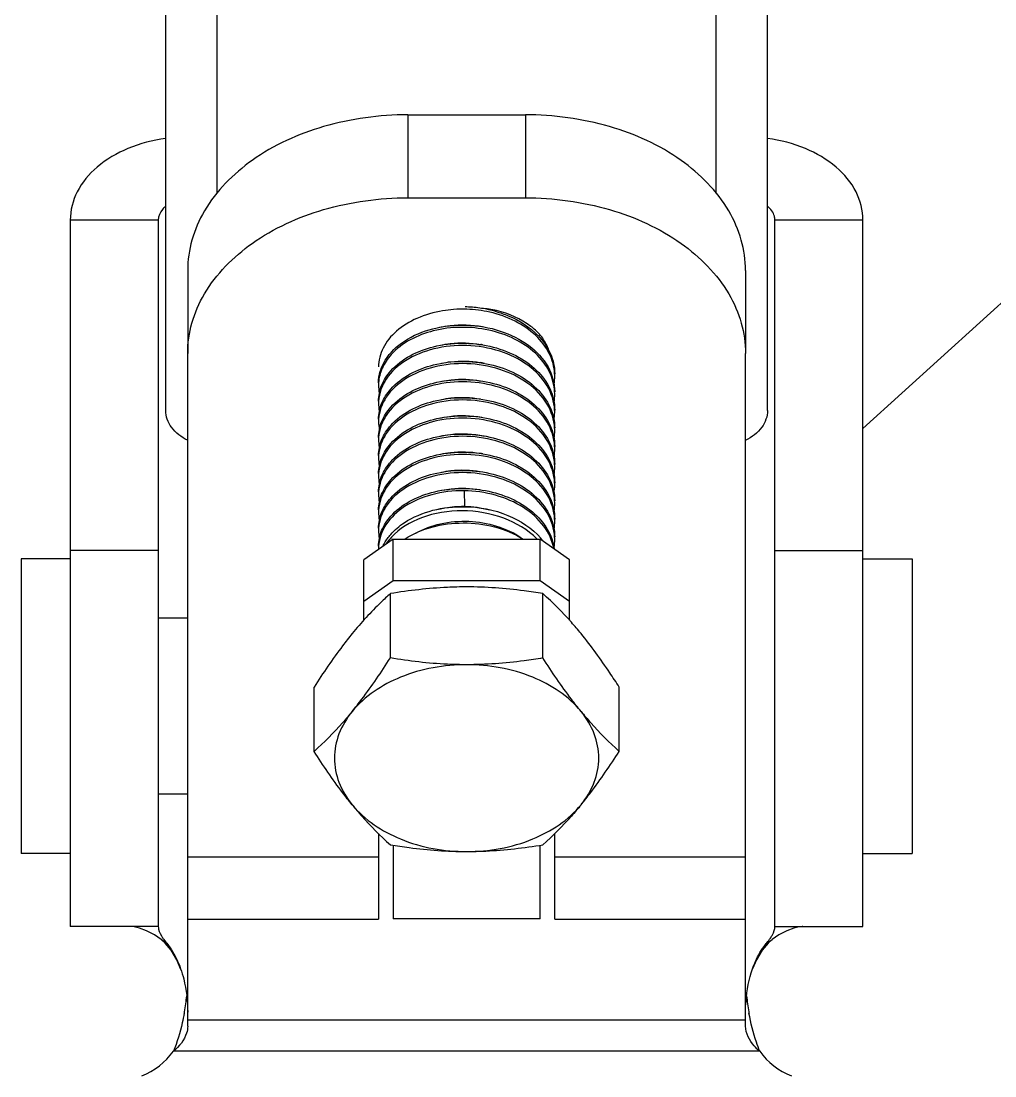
# Model space of a CAD drawing. Extents: x 27938 to 650306, y -92720 to 1524912.
# Drawn here: x 297425 to 298015, y 822830 to 823469 of the extents above; entities that cross this region are included whole.
import ezdxf

# ---------------------------------------------------------------- set-up
doc = ezdxf.new("R2010")
doc.units = 0
doc.header["$LTSCALE"] = 1000
doc.header["$MEASUREMENT"] = 0
doc.layers.add('W_DIM', color=4, linetype='Continuous')
doc.styles.get("Standard").update_dxf_attribs({"font": 'gbenor.shx', "bigfont": 'gbcbig.shx'})
doc.dimstyles.get("Standard").update_dxf_attribs({"dimtxt": 0.18, "dimasz": 0.18, "dimexe": 0.18, "dimexo": 0.0625, "dimgap": 0.09, "dimtad": 0, "dimtih": 1, "dimtoh": 1, "dimdec": 4, "dimzin": 0, "dimdsep": 46, "dimtxsty": 'Standard', "dimcen": 0.09, "dimadec": 0, "dimazin": 0, "dimtfac": 1, "dimtdec": 4, "dimtofl": 0, "dimtmove": 0, "dimatfit": 3, "dimfxl": 1, "dimtolj": 1, "dimtzin": 0, "dimarcsym": 0})

msp = doc.modelspace()

# ---------------------------------------------------------------- linework, layer by layer
at = {"linetype": 'Continuous'}
for p, q in [((297512.64, 823232.95), (297512.64, 826029.61)), ((297877.44, 823232.95), (297877.44, 826029.61)), ((297543.78, 823364.48), (297543.78, 825720.12)), ((297846.3, 823364.48), (297846.3, 825720.12)), ((297659.45, 823412.26), (297659.45, 823361.92)), ((297659.45, 823412.26), (297730.63, 823412.26)), ((297730.63, 823412.26), (297730.63, 823361.92)), ((297659.45, 823361.92), (297730.63, 823361.92)), ((297454.81, 823348.45), (297454.81, 822920.18)), ((297508.19, 823348.45), (297454.81, 823348.45)), ((297508.19, 823348.45), (297508.19, 822920.18)), ((297881.89, 822920.18), (297881.89, 823348.45)), ((297935.27, 823348.45), (297881.89, 823348.45)), ((297935.27, 822920.18), (297935.27, 823348.45)), ((297525.99, 823317.88), (297525.99, 823267.55)), ((297864.09, 823317.88), (297864.09, 823267.55)), ((297738.28, 823278.45), (297738.35, 823278.38)), ((297525.99, 822859.56), (297525.99, 823267.55)), ((297864.09, 822859.56), (297864.09, 823267.55)), ((297693.46, 823184.28), (297693.71, 823174.86)), ((297693.71, 823174.86), (297693.71, 823174.64)), ((297650.55, 823155.01), (297632.76, 823142.43)), ((297650.55, 823129.85), (297650.55, 823155.01)), ((297650.55, 823155.01), (297739.53, 823155.01)), ((297739.53, 823129.85), (297739.53, 823155.01)), ((297757.32, 823142.43), (297739.53, 823155.01)), ((297508.19, 823148.01), (297454.81, 823148.01)), ((297881.89, 823148.01), (297935.27, 823148.01)), ((297454.81, 823142.96), (297425.02, 823142.96)), ((297632.76, 823105.88), (297632.76, 823142.43)), ((297757.32, 823105.88), (297757.32, 823142.43)), ((297935.27, 823142.96), (297965.06, 823142.96)), ((297632.76, 823117.26), (297650.55, 823129.85)), ((297650.55, 823129.85), (297739.53, 823129.85)), ((297739.53, 823129.85), (297757.32, 823117.26)), ((297648.81, 823082.89), (297648.81, 823121.91)), ((297741.27, 823082.89), (297741.27, 823121.91)), ((297525.99, 823107.03), (297508.19, 823107.03)), ((297602.58, 823026.27), (297602.58, 823065.29)), ((297787.51, 823026.27), (297787.51, 823065.29)), ((297525.99, 823000.26), (297508.19, 823000.26)), ((297641.66, 822976.38), (297641.66, 822924.62)), ((297748.43, 822924.63), (297748.43, 822976.38)), ((297650.55, 822969.38), (297650.55, 822924.65)), ((297739.53, 822924.65), (297739.53, 822969.39)), ((297454.81, 822964.33), (297425.02, 822964.33)), ((297525.99, 822962.42), (297641.66, 822962.42)), ((297748.43, 822962.42), (297864.09, 822962.42)), ((297935.27, 822964.33), (297965.06, 822964.33)), ((297525.99, 822924.63), (297641.66, 822924.63)), ((297739.53, 822924.65), (297650.55, 822924.65)), ((297748.43, 822924.63), (297864.09, 822924.63)), ((297508.19, 822920.18), (297454.81, 822920.18)), ((297881.89, 822920.18), (297935.27, 822920.18)), ((297513.87, 822909.18), (297509.85, 822912.24)), ((297876.21, 822909.18), (297880.23, 822912.24)), ((297864.09, 822863.31), (297525.99, 822863.31)), ((297872.71, 822844.44), (297517.38, 822844.44))]:
    msp.add_line(p, q, dxfattribs=at)
for p, q in [((297425.02, 823142.96), (297425.02, 822964.33)), ((297965.06, 823142.96), (297965.06, 822964.33))]:
    msp.add_line(p, q)
for points in [[(297509.85, 822912.24), (297505.84, 822914.96), (297500.96, 822917.5), (297496.75, 822919.08), (297493.57, 822919.88), (297491.68, 822920.15), (297491.2, 822920.18)], [(297898.88, 822920.18), (297898.4, 822920.15), (297896.51, 822919.88), (297893.34, 822919.08), (297889.12, 822917.5), (297884.25, 822914.96), (297880.23, 822912.24)], [(297521.72, 822894.43), (297519.44, 822899.92), (297515.94, 822905.81), (297512.32, 822910.08), (297509.87, 822912.23)], [(297880.22, 822912.23), (297877.72, 822910.04), (297874.11, 822905.77), (297870.63, 822899.89), (297868.37, 822894.43)]]:
    msp.add_lwpolyline(points, dxfattribs=at)
for centre, radius, start, end in [((297692.38, 823221.69), 72.69, 94.12569, 99.40267), ((297692.57, 823219.24), 75.15, 88.10633, 94.13058), ((297692.57, 823220.45), 75.31, 88.0532, 88.71813), ((297692.57, 823218.96), 75.43, 87.99871, 88.11338), ((297692.58, 823220.44), 75.33, 81.1719, 88.06144), ((297692.63, 823219.7), 74.69, 77.29929, 88.02789), ((297698.82, 823222.24), 72.8, 78.61656, 85.81395), ((297693.04, 823223.26), 72.47, 74.33037, 81.18694), ((297693.67, 823225.69), 69.95, 74.0044, 74.29492), ((297692.78, 823211.84), 62.1, 79.01309, 80.00675), ((297692.8, 823200.94), 61.99, 77.8843, 80.31948), ((297718.94, 823253.86), 29.49, 350.57514, 359.97128), ((297719.25, 823253.85), 29.17, 0.00154, 2.66813), ((297665.9, 823248.34), 24.24, 176.79498, 179.99776), ((297666.25, 823248.36), 24.59, 180.04808, 191.33884), ((297718.94, 823242.85), 29.49, 350.5247, 359.97091), ((297719.25, 823242.84), 29.17, 0.00154, 2.66775), ((297665.89, 823237.33), 24.24, 176.79547, 179.99775), ((297666.25, 823237.35), 24.6, 180.0489, 191.4175), ((297665.89, 823226.32), 24.24, 176.795, 179.99774), ((297718.93, 823231.84), 29.49, 350.47779, 359.97076), ((297719.25, 823231.83), 29.17, 0.00154, 2.66767), ((297666.28, 823226.34), 24.62, 180.05231, 192.14934), ((297718.94, 823220.83), 29.49, 350.55933, 359.97117), ((297719.25, 823220.82), 29.17, 0.00154, 2.66804), ((297665.89, 823215.31), 24.24, 176.79543, 179.99775), ((297666.25, 823215.33), 24.6, 180.04853, 191.38358), ((297718.94, 823209.82), 29.49, 350.51432, 359.97082), ((297719.25, 823209.81), 29.17, 0.00154, 2.6677), ((297665.89, 823204.3), 24.24, 176.79542, 179.99774), ((297666.25, 823204.32), 24.6, 180.04877, 191.40188), ((297692.78, 823145.75), 62.13, 78.78771, 80.256), ((297718.94, 823198.81), 29.49, 350.55499, 359.97114), ((297719.25, 823198.79), 29.17, 0.00153, 2.66784), ((297665.89, 823193.29), 24.24, 176.7949, 179.99774), ((297666.25, 823193.31), 24.59, 180.04815, 191.34656), ((297719.25, 823187.78), 29.17, 0.00154, 2.66796), ((297665.89, 823182.28), 24.24, 176.7955, 179.99775), ((297718.93, 823187.8), 29.5, 350.3354, 359.96948), ((297666.25, 823182.3), 24.6, 180.04847, 191.36983), ((297718.94, 823176.79), 29.49, 350.49826, 359.97077), ((297719.25, 823176.77), 29.17, 0.00154, 2.66766), ((297665.89, 823171.27), 24.24, 176.79531, 179.99774), ((297666.25, 823171.29), 24.6, 180.0486, 191.38893), ((297692.57, 823111.62), 63.25, 88.96287, 89.19864), ((297692.57, 823099.38), 75.27, 89.13991, 89.31671), ((297718.94, 823165.78), 29.49, 350.57751, 359.9713), ((297719.25, 823165.76), 29.17, 0.00153, 2.66808), ((297665.9, 823160.26), 24.24, 176.79481, 179.99775), ((297666.25, 823160.28), 24.59, 180.04798, 191.3296), ((297665.9, 823149.25), 24.24, 176.79416, 179.99777), ((297709.59, 823129.33), 40.12, 37.51951, 40.62392), ((297718.94, 823154.77), 29.49, 350.53849, 359.97102), ((297719.25, 823154.75), 29.17, 0.00154, 2.66785), ((297665.84, 823149.25), 24.18, 180.00024, 181.15233), ((297537.32, 822931.01), 31.91, 213.78825, 214.18873), ((297852.76, 822931.01), 31.91, 325.81127, 326.21175), ((297391.74, 822891.61), 134.32, 350.02794, 354.2434), ((297998.34, 822891.61), 134.31, 185.75095, 189.97214), ((297390.25, 822891.83), 135.82, 349.72994, 350.04434), ((297999.83, 822891.83), 135.82, 189.95566, 190.27006), ((297481.5, 822870.74), 44.49, 292.02431, 323.74846), ((297908.58, 822870.74), 44.49, 216.25154, 247.97569)]:
    msp.add_arc(centre, radius, start, end, dxfattribs=at)
for points, knots in [([(297659.45, 823412.26), (297642.26, 823412.26), (297608.9, 823407.73), (297565.21, 823388.09), (297538.57, 823361.44), (297527.79, 823336.76), (297525.99, 823324.08), (297525.99, 823317.88)], [0, 0, 0, 0, 0.287429, 0.554303, 0.789052, 0.896403, 1, 1, 1, 1]), ([(297864.09, 823317.88), (297864.09, 823324.08), (297862.29, 823336.76), (297851.51, 823361.44), (297824.88, 823388.09), (297781.19, 823407.73), (297747.82, 823412.26), (297730.63, 823412.26)], [0, 0, 0, 0, 0.103597, 0.210948, 0.445697, 0.712571, 1, 1, 1, 1]), ([(297512.61, 823397.89), (297504.79, 823396.83), (297489.94, 823392.99), (297471.02, 823381.97), (297458.05, 823366.73), (297454.81, 823354.3), (297454.81, 823348.45)], [0, 0, 0, 0, 0.287892, 0.552013, 0.786654, 1, 1, 1, 1]), ([(297935.27, 823348.45), (297935.27, 823354.3), (297932.03, 823366.73), (297919.06, 823381.97), (297900.14, 823392.99), (297885.29, 823396.83), (297877.47, 823397.89)], [0, 0, 0, 0, 0.213346, 0.447987, 0.712108, 1, 1, 1, 1]), ([(297525.99, 823267.55), (297525.99, 823273.75), (297527.79, 823286.43), (297538.57, 823311.11), (297565.21, 823337.76), (297608.9, 823357.4), (297642.26, 823361.92), (297659.45, 823361.92)], [0, 0, 0, 0, 0.103597, 0.210948, 0.445697, 0.712571, 1, 1, 1, 1]), ([(297730.63, 823361.92), (297747.82, 823361.92), (297781.19, 823357.4), (297824.88, 823337.76), (297851.51, 823311.11), (297862.29, 823286.43), (297864.09, 823273.75), (297864.09, 823267.55)], [0, 0, 0, 0, 0.287429, 0.554303, 0.789052, 0.896403, 1, 1, 1, 1]), ([(297512.55, 823356.7), (297511.88, 823356.15), (297509.59, 823353.97), (297508.19, 823350.75), (297508.19, 823348.45)], [0, 0, 0, 0, 0.274002, 1, 1, 1, 1]), ([(297881.89, 823348.45), (297881.89, 823349.2), (297881.49, 823352.38), (297879.41, 823355.17), (297877.53, 823356.7)], [0, 0, 0, 0, 0.236834, 1, 1, 1, 1]), ([(297680.51, 823293.4), (297675.16, 823292.52), (297665.12, 823289.66), (297652.41, 823281.97), (297643.8, 823271.62), (297641.66, 823263.28), (297641.66, 823259.35)], [0, 0, 0, 0, 0.291651, 0.555731, 0.788679, 1, 1, 1, 1]), ([(297748.39, 823255.2), (297748.2, 823259.43), (297745.78, 823268.22), (297737.05, 823279.35), (297724.39, 823287.88), (297714.36, 823291.36), (297709.05, 823292.56)], [0, 0, 0, 0, 0.219273, 0.456424, 0.717944, 1, 1, 1, 1]), ([(297712.95, 823292.93), (297715.44, 823292.22), (297724.68, 823289.02), (297733.28, 823283.62), (297738.28, 823278.45)], [0, 0, 0, 0, 0.264817, 1, 1, 1, 1]), ([(297739.23, 823279.29), (297737.62, 823280.97), (297730.09, 823287.58), (297720.6, 823291.72), (297713.19, 823293.62)], [0, 0, 0, 0, 0.23319, 1, 1, 1, 1]), ([(297641.66, 823249.71), (297641.66, 823252.08), (297642.38, 823256.93), (297646.73, 823266.38), (297657.46, 823276.45), (297674.93, 823283.59), (297695.14, 823285.64), (297715.35, 823282.22), (297732.85, 823273.61), (297745.24, 823260.57), (297748.43, 823249.43), (297748.43, 823244.21)], [0, 0, 0, 0, 0.049449, 0.100956, 0.214949, 0.346477, 0.489675, 0.634208, 0.769827, 0.890789, 1, 1, 1, 1]), ([(297678.69, 823283.39), (297680.77, 823283.88), (297689.33, 823285.39), (297698.21, 823285.06), (297704.64, 823283.81)], [0, 0, 0, 0, 0.245648, 1, 1, 1, 1]), ([(297748.39, 823244.19), (297748.2, 823248.46), (297745.73, 823257.34), (297736.85, 823268.54), (297723.98, 823277.08), (297708.39, 823282.36), (297691.52, 823283.99), (297670.63, 823281.42), (297655.83, 823274.11), (297649.29, 823266.85)], [0, 0, 0, 0, 0.105385, 0.219488, 0.34542, 0.481197, 0.621395, 0.759049, 1, 1, 1, 1]), ([(297738.35, 823278.38), (297741.44, 823275.18), (297746.51, 823268.01), (297748.43, 823259.36), (297748.43, 823255.22)], [0, 0, 0, 0, 0.517736, 1, 1, 1, 1]), ([(297744.81, 823269.61), (297744.51, 823270.46), (297743.09, 823273.93), (297741.03, 823277.11), (297739.23, 823279.29)], [0, 0, 0, 0, 0.242775, 1, 1, 1, 1]), ([(297748.39, 823233.18), (297748.16, 823238.31), (297744.6, 823249.09), (297732.21, 823261.62), (297715, 823269.9), (297695.22, 823273.21), (297675.44, 823271.3), (297658.22, 823264.43), (297645.7, 823253.38), (297641.96, 823243.39), (297641.69, 823238.68)], [0, 0, 0, 0, 0.109414, 0.230762, 0.366312, 0.510386, 0.653204, 0.784891, 0.899595, 1, 1, 1, 1]), ([(297649.07, 823256.97), (297655.64, 823264.4), (297670.71, 823271.85), (297691.94, 823274.38), (297709.07, 823272.6), (297724.8, 823267.06), (297737.67, 823258.19), (297746.32, 823246.6), (297748.43, 823237.52), (297748.43, 823233.2)], [0, 0, 0, 0, 0.241301, 0.379446, 0.520004, 0.655787, 0.781306, 0.894819, 1, 1, 1, 1]), ([(297679.18, 823272.5), (297681.14, 823272.94), (297689.18, 823274.31), (297697.5, 823274.07), (297703.56, 823273)], [0, 0, 0, 0, 0.245788, 1, 1, 1, 1]), ([(297649.29, 823266.85), (297647.1, 823264.4), (297643.46, 823259.06), (297641.87, 823252.75), (297641.69, 823249.7)], [0, 0, 0, 0, 0.517722, 1, 1, 1, 1]), ([(297748.39, 823222.17), (297748.16, 823227.3), (297744.6, 823238.08), (297732.21, 823250.61), (297715, 823258.89), (297695.22, 823262.2), (297675.44, 823260.29), (297658.22, 823253.42), (297645.7, 823242.37), (297641.96, 823232.38), (297641.69, 823227.68)], [0, 0, 0, 0, 0.10941, 0.230759, 0.36631, 0.510388, 0.653211, 0.784896, 0.899598, 1, 1, 1, 1]), ([(297649.08, 823245.96), (297655.65, 823253.4), (297670.72, 823260.84), (297691.95, 823263.37), (297709.08, 823261.58), (297724.81, 823256.05), (297737.67, 823247.18), (297746.32, 823235.59), (297748.43, 823226.51), (297748.43, 823222.19)], [0, 0, 0, 0, 0.241321, 0.379464, 0.520018, 0.655795, 0.781306, 0.894819, 1, 1, 1, 1]), ([(297679.78, 823261.62), (297681.67, 823262.02), (297689.42, 823263.28), (297697.4, 823263.04), (297703.23, 823262.05)], [0, 0, 0, 0, 0.246058, 1, 1, 1, 1]), ([(297641.66, 823238.7), (297641.66, 823241.93), (297643.05, 823248.66), (297646.79, 823254.37), (297649.07, 823256.97)], [0, 0, 0, 0, 0.48238, 1, 1, 1, 1]), ([(297748.39, 823211.16), (297748.16, 823216.29), (297744.6, 823227.07), (297732.21, 823239.6), (297715, 823247.88), (297695.22, 823251.19), (297675.44, 823249.28), (297658.22, 823242.41), (297645.7, 823231.36), (297641.96, 823221.37), (297641.69, 823216.66)], [0, 0, 0, 0, 0.109413, 0.230763, 0.366317, 0.51039, 0.65321, 0.784893, 0.899595, 1, 1, 1, 1]), ([(297649.07, 823234.94), (297655.63, 823242.38), (297670.7, 823249.83), (297691.94, 823252.36), (297709.07, 823250.58), (297724.8, 823245.04), (297737.67, 823236.17), (297746.32, 823224.59), (297748.43, 823215.5), (297748.43, 823211.18)], [0, 0, 0, 0, 0.241291, 0.379436, 0.519999, 0.655783, 0.781305, 0.89482, 1, 1, 1, 1]), ([(297679.95, 823250.65), (297681.84, 823251.04), (297689.58, 823252.27), (297697.55, 823252.02), (297703.36, 823251.01)], [0, 0, 0, 0, 0.246155, 1, 1, 1, 1]), ([(297641.66, 823227.69), (297641.66, 823230.92), (297643.05, 823237.66), (297646.79, 823243.37), (297649.08, 823245.96)], [0, 0, 0, 0, 0.482371, 1, 1, 1, 1]), ([(297649.08, 823223.94), (297655.65, 823231.37), (297670.71, 823238.82), (297691.95, 823241.35), (297709.07, 823239.56), (297724.81, 823234.03), (297737.67, 823225.16), (297746.32, 823213.57), (297748.43, 823204.49), (297748.43, 823200.17)], [0, 0, 0, 0, 0.241314, 0.379459, 0.520012, 0.655791, 0.781307, 0.89482, 1, 1, 1, 1]), ([(297679.74, 823239.59), (297681.65, 823240), (297689.52, 823241.28), (297697.64, 823241.01), (297703.55, 823239.97)], [0, 0, 0, 0, 0.246065, 1, 1, 1, 1]), ([(297641.66, 823216.68), (297641.66, 823219.91), (297643.05, 823226.64), (297646.78, 823232.35), (297649.07, 823234.94)], [0, 0, 0, 0, 0.482397, 1, 1, 1, 1]), ([(297748.39, 823200.15), (297748.16, 823205.28), (297744.6, 823216.06), (297732.21, 823228.59), (297715, 823236.87), (297695.22, 823240.18), (297675.44, 823238.27), (297658.22, 823231.4), (297645.7, 823220.35), (297641.96, 823210.36), (297641.69, 823205.65)], [0, 0, 0, 0, 0.109413, 0.230762, 0.36631, 0.510386, 0.653205, 0.784893, 0.899595, 1, 1, 1, 1]), ([(297525.9, 823214.92), (297522.16, 823216.78), (297515.62, 823221.54), (297512.64, 823229.37), (297512.64, 823232.95)], [0, 0, 0, 0, 0.538137, 1, 1, 1, 1]), ([(297748.39, 823189.14), (297748.16, 823194.27), (297744.6, 823205.05), (297732.21, 823217.58), (297715, 823225.86), (297695.22, 823229.17), (297675.44, 823227.26), (297658.22, 823220.39), (297645.7, 823209.34), (297641.96, 823199.35), (297641.69, 823194.64)], [0, 0, 0, 0, 0.109411, 0.230759, 0.366311, 0.510389, 0.653212, 0.784896, 0.899598, 1, 1, 1, 1]), ([(297649.08, 823212.93), (297655.64, 823220.36), (297670.71, 823227.81), (297691.95, 823230.34), (297709.07, 823228.56), (297724.8, 823223.02), (297737.67, 823214.15), (297746.32, 823202.56), (297748.43, 823193.48), (297748.43, 823189.16)], [0, 0, 0, 0, 0.241312, 0.379455, 0.520012, 0.655791, 0.781305, 0.89482, 1, 1, 1, 1]), ([(297678.32, 823228.26), (297680.39, 823228.75), (297688.91, 823230.31), (297697.75, 823230.05), (297704.16, 823228.85)], [0, 0, 0, 0, 0.2454, 1, 1, 1, 1]), ([(297877.44, 823232.95), (297877.44, 823229.37), (297874.46, 823221.54), (297867.92, 823216.78), (297864.18, 823214.92)], [0, 0, 0, 0, 0.461863, 1, 1, 1, 1]), ([(297641.66, 823205.67), (297641.66, 823208.9), (297643.05, 823215.64), (297646.79, 823221.35), (297649.08, 823223.94)], [0, 0, 0, 0, 0.482371, 1, 1, 1, 1]), ([(297748.39, 823178.13), (297748.16, 823183.26), (297744.6, 823194.04), (297732.21, 823206.57), (297715, 823214.85), (297695.22, 823218.16), (297675.44, 823216.25), (297658.22, 823209.38), (297645.7, 823198.33), (297641.96, 823188.34), (297641.69, 823183.63)], [0, 0, 0, 0, 0.109414, 0.230763, 0.366316, 0.510389, 0.653208, 0.784892, 0.899594, 1, 1, 1, 1]), ([(297649.07, 823201.91), (297655.63, 823209.35), (297670.7, 823216.8), (297691.94, 823219.33), (297709.07, 823217.55), (297724.8, 823212.01), (297737.67, 823203.14), (297746.32, 823191.55), (297748.43, 823182.47), (297748.43, 823178.15)], [0, 0, 0, 0, 0.24129, 0.379435, 0.519998, 0.655783, 0.781305, 0.89482, 1, 1, 1, 1]), ([(297678.78, 823217.35), (297680.93, 823217.86), (297689.81, 823219.38), (297699.01, 823218.95), (297705.65, 823217.54)], [0, 0, 0, 0, 0.245825, 1, 1, 1, 1]), ([(297641.66, 823194.66), (297641.66, 823197.89), (297643.05, 823204.62), (297646.79, 823210.33), (297649.08, 823212.93)], [0, 0, 0, 0, 0.482382, 1, 1, 1, 1]), ([(297679.38, 823206.48), (297681.3, 823206.91), (297689.2, 823208.23), (297697.35, 823208.01), (297703.29, 823206.99)], [0, 0, 0, 0, 0.245865, 1, 1, 1, 1]), ([(297641.66, 823183.65), (297641.66, 823186.88), (297643.05, 823193.61), (297646.78, 823199.32), (297649.07, 823201.91)], [0, 0, 0, 0, 0.482394, 1, 1, 1, 1]), ([(297748.39, 823167.12), (297748.16, 823172.25), (297744.6, 823183.03), (297732.21, 823195.56), (297715, 823203.84), (297695.22, 823207.15), (297675.44, 823205.24), (297658.22, 823198.37), (297645.7, 823187.32), (297641.96, 823177.33), (297641.69, 823172.62)], [0, 0, 0, 0, 0.109411, 0.23076, 0.366309, 0.510386, 0.653207, 0.784895, 0.899597, 1, 1, 1, 1]), ([(297649.08, 823190.91), (297655.65, 823198.35), (297670.72, 823205.79), (297691.95, 823208.32), (297709.08, 823206.53), (297724.81, 823201), (297737.67, 823192.13), (297746.32, 823180.54), (297748.43, 823171.46), (297748.43, 823167.14)], [0, 0, 0, 0, 0.241317, 0.379461, 0.520014, 0.655792, 0.781306, 0.894819, 1, 1, 1, 1]), ([(297748.39, 823156.11), (297748.16, 823161.24), (297744.6, 823172.02), (297732.21, 823184.55), (297715, 823192.83), (297695.22, 823196.14), (297675.44, 823194.23), (297658.22, 823187.36), (297645.7, 823176.31), (297641.96, 823166.32), (297641.69, 823161.61)], [0, 0, 0, 0, 0.109411, 0.23076, 0.366314, 0.510391, 0.653213, 0.784895, 0.899597, 1, 1, 1, 1]), ([(297649.07, 823179.89), (297655.63, 823187.33), (297670.7, 823194.78), (297691.94, 823197.31), (297709.07, 823195.53), (297724.8, 823189.99), (297737.67, 823181.12), (297746.32, 823169.53), (297748.43, 823160.45), (297748.43, 823156.13)], [0, 0, 0, 0, 0.241302, 0.379446, 0.520006, 0.655788, 0.781304, 0.89482, 1, 1, 1, 1]), ([(297679.85, 823195.57), (297681.74, 823195.97), (297689.49, 823197.22), (297697.49, 823196.98), (297703.32, 823195.97)], [0, 0, 0, 0, 0.246098, 1, 1, 1, 1]), ([(297641.66, 823172.64), (297641.66, 823175.87), (297643.05, 823182.61), (297646.79, 823188.32), (297649.08, 823190.91)], [0, 0, 0, 0, 0.48237, 1, 1, 1, 1]), ([(297693.46, 823184.28), (297686.92, 823184.36), (297674.27, 823182.89), (297657.6, 823175.93), (297645.53, 823164.98), (297641.95, 823155.21), (297641.69, 823150.61)], [0, 0, 0, 0, 0.291821, 0.560232, 0.794326, 1, 1, 1, 1]), ([(297649.07, 823168.88), (297655.36, 823176.01), (297669.64, 823183.32), (297689.96, 823186.21), (297706.49, 823184.99), (297721.97, 823180.26), (297735.03, 823172.35), (297744.44, 823161.8), (297747.59, 823153.25), (297748.16, 823149.06)], [0, 0, 0, 0, 0.238806, 0.375378, 0.515068, 0.651187, 0.778286, 0.893865, 1, 1, 1, 1]), ([(297679.93, 823184.58), (297681.82, 823184.98), (297689.55, 823186.21), (297697.51, 823185.96), (297703.33, 823184.96)], [0, 0, 0, 0, 0.24614, 1, 1, 1, 1]), ([(297747.9, 823149.2), (297746.97, 823154.11), (297742.27, 823164.04), (297729.44, 823175.22), (297712.54, 823182.45), (297699.91, 823184.21), (297693.46, 823184.28)], [0, 0, 0, 0, 0.215857, 0.456017, 0.721227, 1, 1, 1, 1]), ([(297641.66, 823161.63), (297641.66, 823164.86), (297643.05, 823171.59), (297646.78, 823177.3), (297649.07, 823179.89)], [0, 0, 0, 0, 0.482394, 1, 1, 1, 1]), ([(297649.06, 823157.86), (297651.45, 823160.57), (297663.93, 823171.02), (297680.97, 823174.79), (297693.46, 823174.64)], [0, 0, 0, 0, 0.224306, 1, 1, 1, 1]), ([(297737.63, 823155.09), (297732.09, 823160.66), (297717.44, 823169.29), (297692.62, 823173.51), (297668.36, 823169.75), (297654.38, 823161.46), (297649.46, 823156.13)], [0, 0, 0, 0, 0.245715, 0.512956, 0.773315, 1, 1, 1, 1]), ([(297678.25, 823173.19), (297679.47, 823173.48), (297684.47, 823174.52), (297689.6, 823174.91), (297693.45, 823174.86)], [0, 0, 0, 0, 0.245441, 1, 1, 1, 1]), ([(297693.7, 823174.64), (297702.67, 823174.51), (297719.84, 823171.31), (297734.76, 823161.6), (297740.04, 823155.45)], [0, 0, 0, 0, 0.525716, 1, 1, 1, 1]), ([(297641.66, 823150.62), (297641.66, 823153.85), (297643.05, 823160.58), (297646.78, 823166.29), (297649.07, 823168.88)], [0, 0, 0, 0, 0.482388, 1, 1, 1, 1]), ([(297657.77, 823155.11), (297662.71, 823158.34), (297674.29, 823163.21), (297699.02, 823166.38), (297718.67, 823161.65), (297729.3, 823155.02)], [0, 0, 0, 0, 0.237857, 0.495496, 1, 1, 1, 1]), ([(297664.26, 823158.54), (297668.87, 823161.22), (297679.49, 823165.1), (297701.78, 823166.97), (297719.18, 823161.98), (297728.39, 823155.64)], [0, 0, 0, 0, 0.239537, 0.497847, 1, 1, 1, 1]), ([(297644.23, 823150.65), (297644.54, 823151.29), (297645.89, 823153.85), (297647.61, 823156.21), (297649.06, 823157.86)], [0, 0, 0, 0, 0.243018, 1, 1, 1, 1]), ([(297695.04, 823125.99), (297691.15, 823125.99), (297675.67, 823125.62), (297660.25, 823123.79), (297648.81, 823121.91)], [0, 0, 0, 0, 0.251248, 1, 1, 1, 1]), ([(297741.27, 823121.91), (297737.48, 823122.54), (297722.17, 823124.83), (297706.67, 823125.99), (297695.04, 823125.99)], [0, 0, 0, 0, 0.248681, 1, 1, 1, 1]), ([(297648.81, 823121.91), (297646.87, 823120.18), (297638.68, 823112.59), (297631.11, 823104.32), (297625.69, 823097.68)], [0, 0, 0, 0, 0.2325, 1, 1, 1, 1]), ([(297764.39, 823097.68), (297762.49, 823100.01), (297755.27, 823108.53), (297747.36, 823116.46), (297741.27, 823121.91)], [0, 0, 0, 0, 0.268858, 1, 1, 1, 1]), ([(297625.69, 823097.68), (297623.7, 823095.24), (297615.51, 823084.8), (297608.05, 823073.8), (297602.58, 823065.29)], [0, 0, 0, 0, 0.237123, 1, 1, 1, 1]), ([(297787.51, 823065.29), (297785.63, 823068.2), (297778.35, 823079.3), (297770.59, 823090.09), (297764.39, 823097.68)], [0, 0, 0, 0, 0.261287, 1, 1, 1, 1]), ([(297625.69, 823050.5), (297627.68, 823052.93), (297635.87, 823063.38), (297643.33, 823074.38), (297648.81, 823082.89)], [0, 0, 0, 0, 0.237123, 1, 1, 1, 1]), ([(297695.04, 823078.81), (297691.15, 823078.81), (297675.67, 823079.18), (297660.25, 823081.01), (297648.81, 823082.89)], [0, 0, 0, 0, 0.251248, 1, 1, 1, 1]), ([(297741.27, 823082.89), (297737.48, 823082.27), (297722.17, 823079.97), (297706.67, 823078.81), (297695.04, 823078.81)], [0, 0, 0, 0, 0.248681, 1, 1, 1, 1]), ([(297764.39, 823050.5), (297762.4, 823052.93), (297754.21, 823063.38), (297746.75, 823074.38), (297741.27, 823082.89)], [0, 0, 0, 0, 0.237123, 1, 1, 1, 1]), ([(297695.04, 823078.81), (297681.46, 823078.81), (297655.69, 823074.38), (297633.26, 823059.77), (297625.69, 823050.5)], [0, 0, 0, 0, 0.531659, 1, 1, 1, 1]), ([(297764.39, 823050.5), (297756.82, 823059.77), (297734.39, 823074.38), (297708.63, 823078.81), (297695.04, 823078.81)], [0, 0, 0, 0, 0.468341, 1, 1, 1, 1]), ([(297625.69, 823050.5), (297623.79, 823048.17), (297616.57, 823039.65), (297608.66, 823031.72), (297602.58, 823026.27)], [0, 0, 0, 0, 0.268858, 1, 1, 1, 1]), ([(297625.69, 823050.5), (297622.36, 823046.41), (297616.94, 823037.46), (297614, 823022.18), (297616.94, 823006.91), (297622.36, 822997.96), (297625.69, 822993.87)], [0, 0, 0, 0, 0.257487, 0.5, 0.742513, 1, 1, 1, 1]), ([(297764.39, 823050.5), (297766.29, 823048.17), (297773.51, 823039.65), (297781.42, 823031.72), (297787.51, 823026.27)], [0, 0, 0, 0, 0.268858, 1, 1, 1, 1]), ([(297764.39, 822993.87), (297767.73, 822997.96), (297773.14, 823006.91), (297776.08, 823022.18), (297773.14, 823037.46), (297767.73, 823046.41), (297764.39, 823050.5)], [0, 0, 0, 0, 0.257487, 0.5, 0.742513, 1, 1, 1, 1]), ([(297625.69, 822993.87), (297623.7, 822996.31), (297615.51, 823006.76), (297608.05, 823017.76), (297602.58, 823026.27)], [0, 0, 0, 0, 0.237123, 1, 1, 1, 1]), ([(297764.39, 822993.87), (297766.38, 822996.31), (297774.57, 823006.76), (297782.03, 823017.76), (297787.51, 823026.27)], [0, 0, 0, 0, 0.237123, 1, 1, 1, 1]), ([(297625.69, 822993.87), (297627.59, 822991.55), (297634.81, 822983.03), (297642.72, 822975.09), (297648.81, 822969.65)], [0, 0, 0, 0, 0.268858, 1, 1, 1, 1]), ([(297625.69, 822993.87), (297633.26, 822984.6), (297655.69, 822969.99), (297681.46, 822965.56), (297695.04, 822965.56)], [0, 0, 0, 0, 0.468341, 1, 1, 1, 1]), ([(297695.04, 822965.56), (297708.63, 822965.56), (297734.39, 822969.99), (297756.82, 822984.6), (297764.39, 822993.87)], [0, 0, 0, 0, 0.531659, 1, 1, 1, 1]), ([(297764.39, 822993.87), (297762.49, 822991.55), (297755.27, 822983.03), (297747.36, 822975.09), (297741.27, 822969.65)], [0, 0, 0, 0, 0.268858, 1, 1, 1, 1]), ([(297648.81, 822969.65), (297652.61, 822969.02), (297667.91, 822966.72), (297683.41, 822965.56), (297695.04, 822965.56)], [0, 0, 0, 0, 0.248681, 1, 1, 1, 1]), ([(297695.04, 822965.56), (297698.93, 822965.56), (297714.41, 822965.93), (297729.84, 822967.76), (297741.27, 822969.65)], [0, 0, 0, 0, 0.251248, 1, 1, 1, 1]), ([(297508.19, 822920.18), (297508.19, 822919.63), (297508.46, 822917.13), (297509.72, 822914.87), (297510.8, 822913.26)], [0, 0, 0, 0, 0.222245, 1, 1, 1, 1]), ([(297879.28, 822913.26), (297879.68, 822913.86), (297880.99, 822915.95), (297881.89, 822918.42), (297881.89, 822920.18)], [0, 0, 0, 0, 0.289589, 1, 1, 1, 1]), ([(297510.92, 822913.07), (297511.13, 822912.76), (297512.07, 822911.43), (297513.08, 822910.15), (297513.87, 822909.18)], [0, 0, 0, 0, 0.231104, 1, 1, 1, 1]), ([(297513.87, 822909.18), (297514.61, 822908.27), (297517.89, 822903.74), (297520.26, 822898.59), (297521.72, 822894.43)], [0, 0, 0, 0, 0.210146, 1, 1, 1, 1]), ([(297868.37, 822894.43), (297868.89, 822895.94), (297870.93, 822901.13), (297873.7, 822906.09), (297876.21, 822909.18)], [0, 0, 0, 0, 0.285604, 1, 1, 1, 1]), ([(297876.21, 822909.18), (297876.49, 822909.52), (297877.51, 822910.79), (297878.49, 822912.09), (297879.16, 822913.07)], [0, 0, 0, 0, 0.26918, 1, 1, 1, 1]), ([(297521.72, 822894.43), (297522.42, 822892.41), (297524.96, 822883.84), (297525.99, 822874.85), (297525.99, 822868.06)], [0, 0, 0, 0, 0.239548, 1, 1, 1, 1]), ([(297864.09, 822868.06), (297864.09, 822870.36), (297864.45, 822879.28), (297866.17, 822888.18), (297868.37, 822894.43)], [0, 0, 0, 0, 0.257456, 1, 1, 1, 1]), ([(297523.9, 822867.61), (297523.53, 822865.6), (297521.92, 822857.73), (297519.6, 822849.99), (297517.38, 822844.44)], [0, 0, 0, 0, 0.255037, 1, 1, 1, 1]), ([(297872.71, 822844.44), (297871.98, 822846.25), (297869.22, 822853.79), (297867.27, 822861.63), (297866.18, 822867.61)], [0, 0, 0, 0, 0.242689, 1, 1, 1, 1]), ([(297525.99, 822859.56), (297525.99, 822858.19), (297524.91, 822852.28), (297520.87, 822847.35), (297517.38, 822844.44)], [0, 0, 0, 0, 0.231026, 1, 1, 1, 1]), ([(297872.71, 822844.44), (297871.5, 822845.44), (297867.29, 822849.47), (297864.09, 822855.24), (297864.09, 822859.56)], [0, 0, 0, 0, 0.266, 1, 1, 1, 1])]:
    msp.add_open_spline(points, degree=3, knots=knots, dxfattribs=at)
for points in [[(297693.71, 823174.86), (297698.82, 823174.76), (297703.96, 823174.06), (297708.9, 823172.73)], [(297649.46, 823156.13), (297648.34, 823154.91), (297647.3, 823153.61), (297646.37, 823152.24)]]:
    msp.add_open_spline(points, degree=3, dxfattribs=at)

# ---------------------------------------------------------------- leaders
at = {"layer": 'W_DIM', "color": 7}
msp.add_leader([(297935.27, 823221.99), (299031.08, 824217.2)], dimstyle='Standard', override={"dimgap": 20}, dxfattribs=at)

doc.saveas('drawing.dxf')
